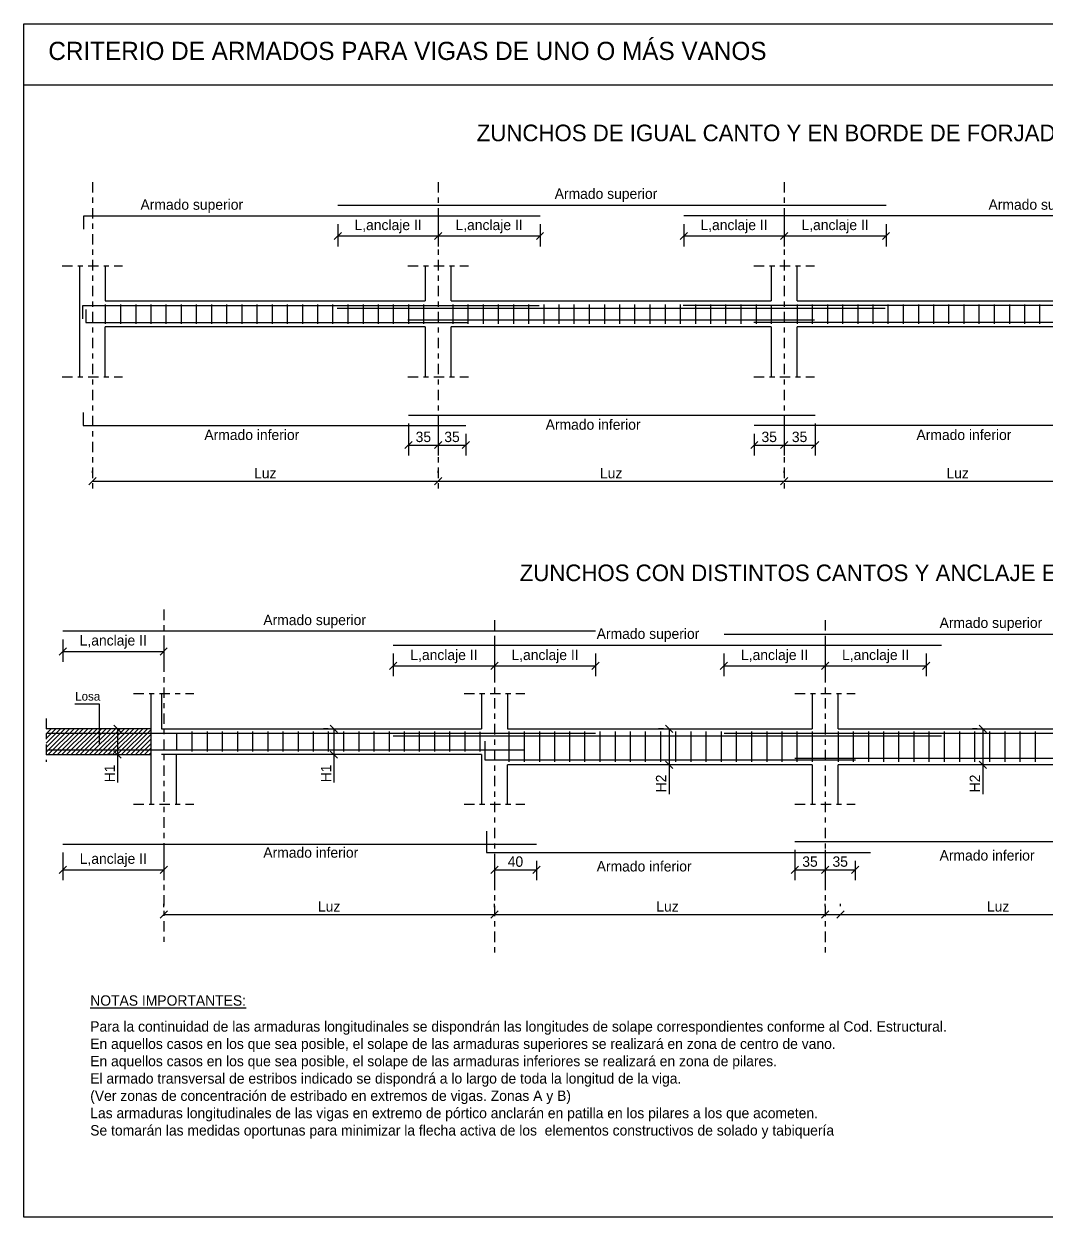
# Model space of a CAD drawing. Header units: millimetres. Extents: x 1 to 31.9, y 1 to 24.
# Drawn here: x 0.99 to 20.68, y 0.99 to 23.97 of the extents above; entities that cross this region are included whole.
import ezdxf

# ---------------------------------------------------------------- set-up
doc = ezdxf.new("R2010")
doc.units = ezdxf.units.MM
doc.linetypes.add('DASHDOT', pattern=[0.4, 0.2, -0.1, 0, -0.1])
doc.layers.get('Defpoints').update_dxf_attribs({"lineweight": 0})
for name, color, linetype in [('DET-ARMADURAS', 6, 'Continuous'), ('DET-BORDE ESTRUCTURA', 2, 'Continuous'), ('DET-COTAS', 8, 'Continuous'), ('DET-TEXTO', 2, 'Continuous'), ('DET-TEXTO LÍNEA', 8, 'Continuous'), ('DET-TEXTO TÍTULO', 1, 'Continuous'), ('DET-TRAMAS', 8, 'Continuous')]:
    doc.layers.add(name, color=color, linetype=linetype)
doc.styles.add('CENTURY', font='GOTHIC.TTF')
doc.styles.add('Formato', font='GOTHIC.TTF')
doc.dimstyles.new('cotas formato 1.100', dxfattribs={"dimtxt": 0.2, "dimasz": 0.14, "dimexe": 0.2, "dimexo": 0.16, "dimgap": 0.05, "dimtad": 1, "dimdec": 0, "dimlfac": 100, "dimrnd": 5, "dimzin": 1, "dimtxsty": 'Formato', "dimblk": 'OBLIQUE', "dimcen": -0.05, "dimclrd": 4, "dimclre": 8, "dimclrt": 2, "dimadec": 0, "dimazin": 0, "dimtfac": 1, "dimtdec": 0, "dimtix": 1, "dimtmove": 0, "dimatfit": 2, "dimldrblk": 'OBLIQUE', "dimfxl": 1.5, "dimarcsym": 0})

# ---------------------------------------------------------------- blocks, each defined once
blk = doc.blocks.new('_Oblique')
at = {"color": 0, "linetype": 'ByBlock', "lineweight": -2}
blk.add_line((-0.5, -0.5), (0.5, 0.5), dxfattribs=at)
blk = doc.blocks.new('*D280')
at = {"layer": 'Defpoints', "color": 0}
for p in [(1.738, 12.275), (3.683, 12.275), (3.683, 11.888)]:
    blk.add_point(p, dxfattribs=at)
at = {"layer": 'DET-COTAS', "color": 8, "lineweight": -2}
for p, q in [((1.738, 12.115), (1.738, 11.688)), ((3.683, 12.115), (3.683, 11.688))]:
    blk.add_line(p, q, dxfattribs=at)
at = {"layer": 'DET-COTAS', "color": 4, "lineweight": -2}
blk.add_line((1.738, 11.888), (3.683, 11.888), dxfattribs=at)
at = {"layer": 'DET-COTAS', "color": 4, "lineweight": -2, "xscale": 0.14, "yscale": 0.14, "zscale": 0.14, "rotation": 180}
blk.add_blockref('_Oblique', (1.738, 11.888), dxfattribs=at)
at = {"layer": 'DET-COTAS', "color": 4, "lineweight": -2, "xscale": 0.14, "yscale": 0.14, "zscale": 0.14}
blk.add_blockref('_Oblique', (3.683, 11.888), dxfattribs=at)
at = {"layer": 'DET-COTAS', "color": 2, "insert": (2.711, 12.071), "char_height": 0.2, "attachment_point": 5, "style": 'Formato'}
blk.add_mtext('L,anclaje II', dxfattribs=at)
blk = doc.blocks.new('*D281')
at = {"layer": 'Defpoints', "color": 0}
for p in [(8.106, 12.01), (10.057, 12.01), (10.057, 11.608)]:
    blk.add_point(p, dxfattribs=at)
at = {"layer": 'DET-COTAS', "color": 8, "lineweight": -2}
for p, q in [((8.106, 11.85), (8.106, 11.408)), ((10.057, 11.85), (10.057, 11.408))]:
    blk.add_line(p, q, dxfattribs=at)
at = {"layer": 'DET-COTAS', "color": 4, "lineweight": -2}
blk.add_line((8.106, 11.608), (10.057, 11.608), dxfattribs=at)
at = {"layer": 'DET-COTAS', "color": 4, "lineweight": -2, "xscale": 0.14, "yscale": 0.14, "zscale": 0.14, "rotation": 180}
blk.add_blockref('_Oblique', (8.106, 11.608), dxfattribs=at)
at = {"layer": 'DET-COTAS', "color": 4, "lineweight": -2, "xscale": 0.14, "yscale": 0.14, "zscale": 0.14}
blk.add_blockref('_Oblique', (10.057, 11.608), dxfattribs=at)
at = {"layer": 'DET-COTAS', "color": 2, "insert": (9.082, 11.791), "char_height": 0.2, "attachment_point": 5, "style": 'Formato'}
blk.add_mtext('L,anclaje II', dxfattribs=at)
blk = doc.blocks.new('*D282')
at = {"layer": 'Defpoints', "color": 0}
for p in [(10.057, 12.275), (12.003, 12.01), (12.003, 11.608)]:
    blk.add_point(p, dxfattribs=at)
at = {"layer": 'DET-COTAS', "color": 8, "lineweight": -2}
for p, q in [((10.057, 12.115), (10.057, 11.408)), ((12.003, 11.85), (12.003, 11.408))]:
    blk.add_line(p, q, dxfattribs=at)
at = {"layer": 'DET-COTAS', "color": 4, "lineweight": -2}
blk.add_line((10.057, 11.608), (12.003, 11.608), dxfattribs=at)
at = {"layer": 'DET-COTAS', "color": 4, "lineweight": -2, "xscale": 0.14, "yscale": 0.14, "zscale": 0.14, "rotation": 180}
blk.add_blockref('_Oblique', (10.057, 11.608), dxfattribs=at)
at = {"layer": 'DET-COTAS', "color": 4, "lineweight": -2, "xscale": 0.14, "yscale": 0.14, "zscale": 0.14}
blk.add_blockref('_Oblique', (12.003, 11.608), dxfattribs=at)
at = {"layer": 'DET-COTAS', "color": 2, "insert": (11.03, 11.791), "char_height": 0.2, "attachment_point": 5, "style": 'Formato'}
blk.add_mtext('L,anclaje II', dxfattribs=at)
blk = doc.blocks.new('*D283')
at = {"layer": 'Defpoints', "color": 0}
for p in [(14.476, 12.01), (16.427, 12.01), (16.427, 11.608)]:
    blk.add_point(p, dxfattribs=at)
at = {"layer": 'DET-COTAS', "color": 8, "lineweight": -2}
for p, q in [((14.476, 11.85), (14.476, 11.408)), ((16.427, 11.85), (16.427, 11.408))]:
    blk.add_line(p, q, dxfattribs=at)
at = {"layer": 'DET-COTAS', "color": 4, "lineweight": -2}
blk.add_line((14.476, 11.608), (16.427, 11.608), dxfattribs=at)
at = {"layer": 'DET-COTAS', "color": 4, "lineweight": -2, "xscale": 0.14, "yscale": 0.14, "zscale": 0.14, "rotation": 180}
blk.add_blockref('_Oblique', (14.476, 11.608), dxfattribs=at)
at = {"layer": 'DET-COTAS', "color": 4, "lineweight": -2, "xscale": 0.14, "yscale": 0.14, "zscale": 0.14}
blk.add_blockref('_Oblique', (16.427, 11.608), dxfattribs=at)
at = {"layer": 'DET-COTAS', "color": 2, "insert": (15.452, 11.791), "char_height": 0.2, "attachment_point": 5, "style": 'Formato'}
blk.add_mtext('L,anclaje II', dxfattribs=at)
blk = doc.blocks.new('*D284')
at = {"layer": 'Defpoints', "color": 0}
for p in [(16.427, 12.275), (18.371, 12.01), (18.371, 11.608)]:
    blk.add_point(p, dxfattribs=at)
at = {"layer": 'DET-COTAS', "color": 8, "lineweight": -2}
for p, q in [((16.427, 12.115), (16.427, 11.408)), ((18.371, 11.85), (18.371, 11.408))]:
    blk.add_line(p, q, dxfattribs=at)
at = {"layer": 'DET-COTAS', "color": 4, "lineweight": -2}
blk.add_line((16.427, 11.608), (18.371, 11.608), dxfattribs=at)
at = {"layer": 'DET-COTAS', "color": 4, "lineweight": -2, "xscale": 0.14, "yscale": 0.14, "zscale": 0.14, "rotation": 180}
blk.add_blockref('_Oblique', (16.427, 11.608), dxfattribs=at)
at = {"layer": 'DET-COTAS', "color": 4, "lineweight": -2, "xscale": 0.14, "yscale": 0.14, "zscale": 0.14}
blk.add_blockref('_Oblique', (18.371, 11.608), dxfattribs=at)
at = {"layer": 'DET-COTAS', "color": 2, "insert": (17.399, 11.791), "char_height": 0.2, "attachment_point": 5, "style": 'Formato'}
blk.add_mtext('L,anclaje II', dxfattribs=at)
blk = doc.blocks.new('*D287')
at = {"layer": 'Defpoints', "color": 0}
for p in [(1.738, 8.175), (3.685, 8.175), (3.685, 7.683)]:
    blk.add_point(p, dxfattribs=at)
at = {"layer": 'DET-COTAS', "color": 8, "lineweight": -2}
for p, q in [((1.738, 8.015), (1.738, 7.483)), ((3.685, 8.015), (3.685, 7.483))]:
    blk.add_line(p, q, dxfattribs=at)
at = {"layer": 'DET-COTAS', "color": 4, "lineweight": -2}
blk.add_line((1.738, 7.683), (3.685, 7.683), dxfattribs=at)
at = {"layer": 'DET-COTAS', "color": 4, "lineweight": -2, "xscale": 0.14, "yscale": 0.14, "zscale": 0.14, "rotation": 180}
blk.add_blockref('_Oblique', (1.738, 7.683), dxfattribs=at)
at = {"layer": 'DET-COTAS', "color": 4, "lineweight": -2, "xscale": 0.14, "yscale": 0.14, "zscale": 0.14}
blk.add_blockref('_Oblique', (3.685, 7.683), dxfattribs=at)
at = {"layer": 'DET-COTAS', "color": 2, "insert": (2.712, 7.866), "char_height": 0.2, "attachment_point": 5, "style": 'Formato'}
blk.add_mtext('L,anclaje II', dxfattribs=at)
blk = doc.blocks.new('*D288')
at = {"layer": 'Defpoints', "color": 0}
for p in [(10.057, 8.015), (10.863, 8.015), (10.863, 7.683)]:
    blk.add_point(p, dxfattribs=at)
at = {"layer": 'DET-COTAS', "color": 8, "lineweight": -2}
for p, q in [((10.057, 7.855), (10.057, 7.483)), ((10.863, 7.855), (10.863, 7.483))]:
    blk.add_line(p, q, dxfattribs=at)
at = {"layer": 'DET-COTAS', "color": 4, "lineweight": -2}
blk.add_line((10.057, 7.683), (10.863, 7.683), dxfattribs=at)
at = {"layer": 'DET-COTAS', "color": 4, "lineweight": -2, "xscale": 0.14, "yscale": 0.14, "zscale": 0.14, "rotation": 180}
blk.add_blockref('_Oblique', (10.057, 7.683), dxfattribs=at)
at = {"layer": 'DET-COTAS', "color": 4, "lineweight": -2, "xscale": 0.14, "yscale": 0.14, "zscale": 0.14}
blk.add_blockref('_Oblique', (10.863, 7.683), dxfattribs=at)
at = {"layer": 'DET-COTAS', "color": 2, "insert": (10.46, 7.838), "char_height": 0.2, "attachment_point": 5, "style": 'Formato'}
blk.add_mtext('40', dxfattribs=at)
blk = doc.blocks.new('*D289')
at = {"layer": 'Defpoints', "color": 0}
for p in [(15.842, 8.225), (16.427, 8.225), (16.427, 7.683)]:
    blk.add_point(p, dxfattribs=at)
at = {"layer": 'DET-COTAS', "color": 8, "lineweight": -2}
for p, q in [((15.842, 8.065), (15.842, 7.483)), ((16.427, 8.065), (16.427, 7.483))]:
    blk.add_line(p, q, dxfattribs=at)
at = {"layer": 'DET-COTAS', "color": 4, "lineweight": -2}
blk.add_line((15.842, 7.683), (16.427, 7.683), dxfattribs=at)
at = {"layer": 'DET-COTAS', "color": 4, "lineweight": -2, "xscale": 0.14, "yscale": 0.14, "zscale": 0.14, "rotation": 180}
blk.add_blockref('_Oblique', (15.842, 7.683), dxfattribs=at)
at = {"layer": 'DET-COTAS', "color": 4, "lineweight": -2, "xscale": 0.14, "yscale": 0.14, "zscale": 0.14}
blk.add_blockref('_Oblique', (16.427, 7.683), dxfattribs=at)
at = {"layer": 'DET-COTAS', "color": 2, "insert": (16.135, 7.838), "char_height": 0.2, "attachment_point": 5, "style": 'Formato'}
blk.add_mtext('35', dxfattribs=at)
blk = doc.blocks.new('*D290')
at = {"layer": 'Defpoints', "color": 0}
for p in [(16.427, 8.014), (17.007, 8.014), (17.007, 7.683)]:
    blk.add_point(p, dxfattribs=at)
at = {"layer": 'DET-COTAS', "color": 8, "lineweight": -2}
for p, q in [((16.427, 7.854), (16.427, 7.483)), ((17.007, 7.854), (17.007, 7.483))]:
    blk.add_line(p, q, dxfattribs=at)
at = {"layer": 'DET-COTAS', "color": 4, "lineweight": -2}
blk.add_line((16.427, 7.683), (17.007, 7.683), dxfattribs=at)
at = {"layer": 'DET-COTAS', "color": 4, "lineweight": -2, "xscale": 0.14, "yscale": 0.14, "zscale": 0.14, "rotation": 180}
blk.add_blockref('_Oblique', (16.427, 7.683), dxfattribs=at)
at = {"layer": 'DET-COTAS', "color": 4, "lineweight": -2, "xscale": 0.14, "yscale": 0.14, "zscale": 0.14}
blk.add_blockref('_Oblique', (17.007, 7.683), dxfattribs=at)
at = {"layer": 'DET-COTAS', "color": 2, "insert": (16.717, 7.838), "char_height": 0.2, "attachment_point": 5, "style": 'Formato'}
blk.add_mtext('35', dxfattribs=at)
blk = doc.blocks.new('*D294')
at = {"layer": 'Defpoints', "color": 0}
for p in [(2.846, 10.399), (2.793, 9.899), (2.846, 9.899)]:
    blk.add_point(p, dxfattribs=at)
at = {"layer": 'DET-COTAS', "color": 8, "lineweight": -2}
for p, q in [((2.686, 10.399), (2.593, 10.399)), ((2.686, 9.899), (2.593, 9.899))]:
    blk.add_line(p, q, dxfattribs=at)
at = {"layer": 'DET-COTAS', "color": 4, "lineweight": -2}
for p, q in [((2.793, 10.399), (2.793, 9.899)), ((2.793, 9.899), (2.793, 9.36))]:
    blk.add_line(p, q, dxfattribs=at)
at = {"layer": 'DET-COTAS', "color": 4, "lineweight": -2, "xscale": 0.14, "yscale": 0.14, "zscale": 0.14}
for p, rotation in [((2.793, 10.399), 90), ((2.793, 9.899), 270)]:
    blk.add_blockref('_Oblique', p, dxfattribs=dict(at, rotation=rotation))
at = {"layer": 'DET-COTAS', "color": 2, "insert": (2.643, 9.538), "char_height": 0.2, "attachment_point": 5, "rotation": 90, "style": 'Formato'}
blk.add_mtext('H1', dxfattribs=at)
blk = doc.blocks.new('*D295')
at = {"layer": 'Defpoints', "color": 0}
for p in [(7.015, 10.399), (6.962, 9.899), (7.015, 9.899)]:
    blk.add_point(p, dxfattribs=at)
at = {"layer": 'DET-COTAS', "color": 8, "lineweight": -2}
for p, q in [((6.855, 10.399), (6.762, 10.399)), ((6.855, 9.899), (6.762, 9.899))]:
    blk.add_line(p, q, dxfattribs=at)
at = {"layer": 'DET-COTAS', "color": 4, "lineweight": -2}
for p, q in [((6.962, 10.399), (6.962, 9.899)), ((6.962, 9.899), (6.962, 9.36))]:
    blk.add_line(p, q, dxfattribs=at)
at = {"layer": 'DET-COTAS', "color": 4, "lineweight": -2, "xscale": 0.14, "yscale": 0.14, "zscale": 0.14}
for p, rotation in [((6.962, 10.399), 90), ((6.962, 9.899), 270)]:
    blk.add_blockref('_Oblique', p, dxfattribs=dict(at, rotation=rotation))
at = {"layer": 'DET-COTAS', "color": 2, "insert": (6.812, 9.538), "char_height": 0.2, "attachment_point": 5, "rotation": 90, "style": 'Formato'}
blk.add_mtext('H1', dxfattribs=at)
blk = doc.blocks.new('*D296')
at = {"layer": 'Defpoints', "color": 0}
for p in [(13.472, 10.399), (13.419, 9.704), (13.472, 9.704)]:
    blk.add_point(p, dxfattribs=at)
at = {"layer": 'DET-COTAS', "color": 8, "lineweight": -2}
for p, q in [((13.312, 10.399), (13.219, 10.399)), ((13.312, 9.704), (13.219, 9.704))]:
    blk.add_line(p, q, dxfattribs=at)
at = {"layer": 'DET-COTAS', "color": 4, "lineweight": -2}
for p, q in [((13.419, 10.399), (13.419, 9.704)), ((13.419, 9.704), (13.419, 9.139))]:
    blk.add_line(p, q, dxfattribs=at)
at = {"layer": 'DET-COTAS', "color": 4, "lineweight": -2, "xscale": 0.14, "yscale": 0.14, "zscale": 0.14}
for p, rotation in [((13.419, 10.399), 90), ((13.419, 9.704), 270)]:
    blk.add_blockref('_Oblique', p, dxfattribs=dict(at, rotation=rotation))
at = {"layer": 'DET-COTAS', "color": 2, "insert": (13.266, 9.344), "char_height": 0.2, "attachment_point": 5, "rotation": 90, "style": 'Formato'}
blk.add_mtext('H2', dxfattribs=at)
blk = doc.blocks.new('*D297')
at = {"layer": 'Defpoints', "color": 0}
for p in [(19.518, 10.399), (19.464, 9.704), (19.518, 9.704)]:
    blk.add_point(p, dxfattribs=at)
at = {"layer": 'DET-COTAS', "color": 8, "lineweight": -2}
for p, q in [((19.358, 10.399), (19.264, 10.399)), ((19.358, 9.704), (19.264, 9.704))]:
    blk.add_line(p, q, dxfattribs=at)
at = {"layer": 'DET-COTAS', "color": 4, "lineweight": -2}
for p, q in [((19.464, 10.399), (19.464, 9.704)), ((19.464, 9.704), (19.464, 9.139))]:
    blk.add_line(p, q, dxfattribs=at)
at = {"layer": 'DET-COTAS', "color": 4, "lineweight": -2, "xscale": 0.14, "yscale": 0.14, "zscale": 0.14}
for p, rotation in [((19.464, 10.399), 90), ((19.464, 9.704), 270)]:
    blk.add_blockref('_Oblique', p, dxfattribs=dict(at, rotation=rotation))
at = {"layer": 'DET-COTAS', "color": 2, "insert": (19.312, 9.344), "char_height": 0.2, "attachment_point": 5, "rotation": 90, "style": 'Formato'}
blk.add_mtext('H2', dxfattribs=at)
blk = doc.blocks.new('*D300')
at = {"layer": 'Defpoints', "color": 0}
for p in [(3.685, 6.799), (10.057, 6.823), (10.057, 6.799)]:
    blk.add_point(p, dxfattribs=at)
at = {"layer": 'DET-COTAS', "color": 8, "lineweight": -2}
for p, q in [((3.685, 6.959), (3.685, 7.023)), ((10.057, 6.959), (10.057, 7.023))]:
    blk.add_line(p, q, dxfattribs=at)
at = {"layer": 'DET-COTAS', "color": 4, "lineweight": -2}
blk.add_line((3.685, 6.823), (10.057, 6.823), dxfattribs=at)
at = {"layer": 'DET-COTAS', "color": 4, "lineweight": -2, "xscale": 0.14, "yscale": 0.14, "zscale": 0.14, "rotation": 180}
blk.add_blockref('_Oblique', (3.685, 6.823), dxfattribs=at)
at = {"layer": 'DET-COTAS', "color": 4, "lineweight": -2, "xscale": 0.14, "yscale": 0.14, "zscale": 0.14}
blk.add_blockref('_Oblique', (10.057, 6.823), dxfattribs=at)
at = {"layer": 'DET-COTAS', "color": 2, "insert": (6.871, 6.975), "char_height": 0.2, "attachment_point": 5, "style": 'Formato'}
blk.add_mtext('Luz', dxfattribs=at)
blk = doc.blocks.new('*D301')
at = {"layer": 'Defpoints', "color": 0}
for p in [(10.057, 6.823), (16.72, 6.823), (16.72, 6.823)]:
    blk.add_point(p, dxfattribs=at)
at = {"layer": 'DET-COTAS', "color": 8, "lineweight": -2}
for p, q in [((10.057, 6.983), (10.057, 7.023)), ((16.72, 6.983), (16.72, 7.023))]:
    blk.add_line(p, q, dxfattribs=at)
at = {"layer": 'DET-COTAS', "color": 4, "lineweight": -2}
blk.add_line((10.057, 6.823), (16.72, 6.823), dxfattribs=at)
at = {"layer": 'DET-COTAS', "color": 4, "lineweight": -2, "xscale": 0.14, "yscale": 0.14, "zscale": 0.14, "rotation": 180}
blk.add_blockref('_Oblique', (10.057, 6.823), dxfattribs=at)
at = {"layer": 'DET-COTAS', "color": 4, "lineweight": -2, "xscale": 0.14, "yscale": 0.14, "zscale": 0.14}
blk.add_blockref('_Oblique', (16.72, 6.823), dxfattribs=at)
at = {"layer": 'DET-COTAS', "color": 2, "insert": (13.389, 6.975), "char_height": 0.2, "attachment_point": 5, "style": 'Formato'}
blk.add_mtext('Luz', dxfattribs=at)
blk = doc.blocks.new('*D302')
at = {"layer": 'Defpoints', "color": 0}
for p in [(16.427, 6.823), (23.09, 6.823), (23.09, 6.823)]:
    blk.add_point(p, dxfattribs=at)
at = {"layer": 'DET-COTAS', "color": 8, "lineweight": -2}
for p, q in [((16.427, 6.983), (16.427, 7.023)), ((23.09, 6.983), (23.09, 7.023))]:
    blk.add_line(p, q, dxfattribs=at)
at = {"layer": 'DET-COTAS', "color": 4, "lineweight": -2}
blk.add_line((16.427, 6.823), (23.09, 6.823), dxfattribs=at)
at = {"layer": 'DET-COTAS', "color": 4, "lineweight": -2, "xscale": 0.14, "yscale": 0.14, "zscale": 0.14, "rotation": 180}
blk.add_blockref('_Oblique', (16.427, 6.823), dxfattribs=at)
at = {"layer": 'DET-COTAS', "color": 4, "lineweight": -2, "xscale": 0.14, "yscale": 0.14, "zscale": 0.14}
blk.add_blockref('_Oblique', (23.09, 6.823), dxfattribs=at)
at = {"layer": 'DET-COTAS', "color": 2, "insert": (19.759, 6.975), "char_height": 0.2, "attachment_point": 5, "style": 'Formato'}
blk.add_mtext('Luz', dxfattribs=at)
blk = doc.blocks.new('*D305')
at = {"layer": 'Defpoints', "color": 0}
for p in [(8.971, 20.485), (7.04, 20.275), (8.971, 19.889)]:
    blk.add_point(p, dxfattribs=at)
at = {"layer": 'DET-COTAS', "color": 8, "lineweight": -2}
for p, q in [((8.971, 20.325), (8.971, 19.689)), ((7.04, 20.115), (7.04, 19.689))]:
    blk.add_line(p, q, dxfattribs=at)
at = {"layer": 'DET-COTAS', "color": 4, "lineweight": -2}
blk.add_line((7.04, 19.889), (8.971, 19.889), dxfattribs=at)
at = {"layer": 'DET-COTAS', "color": 4, "lineweight": -2, "xscale": 0.14, "yscale": 0.14, "zscale": 0.14, "rotation": 180}
blk.add_blockref('_Oblique', (7.04, 19.889), dxfattribs=at)
at = {"layer": 'DET-COTAS', "color": 4, "lineweight": -2, "xscale": 0.14, "yscale": 0.14, "zscale": 0.14}
blk.add_blockref('_Oblique', (8.971, 19.889), dxfattribs=at)
at = {"layer": 'DET-COTAS', "color": 2, "insert": (8.006, 20.072), "char_height": 0.2, "attachment_point": 5, "style": 'Formato'}
blk.add_mtext('L,anclaje II', dxfattribs=at)
blk = doc.blocks.new('*D306')
at = {"layer": 'Defpoints', "color": 0}
for p in [(8.971, 20.275), (10.933, 20.275), (10.933, 19.889)]:
    blk.add_point(p, dxfattribs=at)
at = {"layer": 'DET-COTAS', "color": 8, "lineweight": -2}
for p, q in [((8.971, 20.115), (8.971, 19.689)), ((10.933, 20.115), (10.933, 19.689))]:
    blk.add_line(p, q, dxfattribs=at)
at = {"layer": 'DET-COTAS', "color": 4, "lineweight": -2}
blk.add_line((8.971, 19.889), (10.933, 19.889), dxfattribs=at)
at = {"layer": 'DET-COTAS', "color": 4, "lineweight": -2, "xscale": 0.14, "yscale": 0.14, "zscale": 0.14, "rotation": 180}
blk.add_blockref('_Oblique', (8.971, 19.889), dxfattribs=at)
at = {"layer": 'DET-COTAS', "color": 4, "lineweight": -2, "xscale": 0.14, "yscale": 0.14, "zscale": 0.14}
blk.add_blockref('_Oblique', (10.933, 19.889), dxfattribs=at)
at = {"layer": 'DET-COTAS', "color": 2, "insert": (9.952, 20.072), "char_height": 0.2, "attachment_point": 5, "style": 'Formato'}
blk.add_mtext('L,anclaje II', dxfattribs=at)
blk = doc.blocks.new('*D307')
at = {"layer": 'Defpoints', "color": 0}
for p in [(13.706, 20.275), (15.637, 20.275), (15.637, 19.889)]:
    blk.add_point(p, dxfattribs=at)
at = {"layer": 'DET-COTAS', "color": 8, "lineweight": -2}
for p, q in [((13.706, 20.115), (13.706, 19.689)), ((15.637, 20.115), (15.637, 19.689))]:
    blk.add_line(p, q, dxfattribs=at)
at = {"layer": 'DET-COTAS', "color": 4, "lineweight": -2}
blk.add_line((13.706, 19.889), (15.637, 19.889), dxfattribs=at)
at = {"layer": 'DET-COTAS', "color": 4, "lineweight": -2, "xscale": 0.14, "yscale": 0.14, "zscale": 0.14, "rotation": 180}
blk.add_blockref('_Oblique', (13.706, 19.889), dxfattribs=at)
at = {"layer": 'DET-COTAS', "color": 4, "lineweight": -2, "xscale": 0.14, "yscale": 0.14, "zscale": 0.14}
blk.add_blockref('_Oblique', (15.637, 19.889), dxfattribs=at)
at = {"layer": 'DET-COTAS', "color": 2, "insert": (14.671, 20.072), "char_height": 0.2, "attachment_point": 5, "style": 'Formato'}
blk.add_mtext('L,anclaje II', dxfattribs=at)
blk = doc.blocks.new('*D308')
at = {"layer": 'Defpoints', "color": 0}
for p in [(15.637, 20.485), (17.599, 20.275), (17.599, 19.889)]:
    blk.add_point(p, dxfattribs=at)
at = {"layer": 'DET-COTAS', "color": 8, "lineweight": -2}
for p, q in [((15.637, 20.325), (15.637, 19.689)), ((17.599, 20.115), (17.599, 19.689))]:
    blk.add_line(p, q, dxfattribs=at)
at = {"layer": 'DET-COTAS', "color": 4, "lineweight": -2}
blk.add_line((15.637, 19.889), (17.599, 19.889), dxfattribs=at)
at = {"layer": 'DET-COTAS', "color": 4, "lineweight": -2, "xscale": 0.14, "yscale": 0.14, "zscale": 0.14, "rotation": 180}
blk.add_blockref('_Oblique', (15.637, 19.889), dxfattribs=at)
at = {"layer": 'DET-COTAS', "color": 4, "lineweight": -2, "xscale": 0.14, "yscale": 0.14, "zscale": 0.14}
blk.add_blockref('_Oblique', (17.599, 19.889), dxfattribs=at)
at = {"layer": 'DET-COTAS', "color": 2, "insert": (16.618, 20.072), "char_height": 0.2, "attachment_point": 5, "style": 'Formato'}
blk.add_mtext('L,anclaje II', dxfattribs=at)
blk = doc.blocks.new('*D309')
at = {"layer": 'Defpoints', "color": 0}
for p in [(8.401, 16.435), (8.971, 16.435), (8.971, 15.863)]:
    blk.add_point(p, dxfattribs=at)
at = {"layer": 'DET-COTAS', "color": 8, "lineweight": -2}
for p, q in [((8.401, 16.275), (8.401, 15.663)), ((8.971, 16.275), (8.971, 15.663))]:
    blk.add_line(p, q, dxfattribs=at)
at = {"layer": 'DET-COTAS', "color": 4, "lineweight": -2}
blk.add_line((8.401, 15.863), (8.971, 15.863), dxfattribs=at)
at = {"layer": 'DET-COTAS', "color": 4, "lineweight": -2, "xscale": 0.14, "yscale": 0.14, "zscale": 0.14, "rotation": 180}
blk.add_blockref('_Oblique', (8.401, 15.863), dxfattribs=at)
at = {"layer": 'DET-COTAS', "color": 4, "lineweight": -2, "xscale": 0.14, "yscale": 0.14, "zscale": 0.14}
blk.add_blockref('_Oblique', (8.971, 15.863), dxfattribs=at)
at = {"layer": 'DET-COTAS', "color": 2, "insert": (8.686, 16.018), "char_height": 0.2, "attachment_point": 5, "style": 'Formato'}
blk.add_mtext('35', dxfattribs=at)
blk = doc.blocks.new('*D310')
at = {"layer": 'Defpoints', "color": 0}
for p in [(8.971, 16.237), (9.505, 16.237), (9.505, 15.863)]:
    blk.add_point(p, dxfattribs=at)
at = {"layer": 'DET-COTAS', "color": 8, "lineweight": -2}
for p, q in [((8.971, 16.077), (8.971, 15.663)), ((9.505, 16.077), (9.505, 15.663))]:
    blk.add_line(p, q, dxfattribs=at)
at = {"layer": 'DET-COTAS', "color": 4, "lineweight": -2}
blk.add_line((8.971, 15.863), (9.505, 15.863), dxfattribs=at)
at = {"layer": 'DET-COTAS', "color": 4, "lineweight": -2, "xscale": 0.14, "yscale": 0.14, "zscale": 0.14, "rotation": 180}
blk.add_blockref('_Oblique', (8.971, 15.863), dxfattribs=at)
at = {"layer": 'DET-COTAS', "color": 4, "lineweight": -2, "xscale": 0.14, "yscale": 0.14, "zscale": 0.14}
blk.add_blockref('_Oblique', (9.505, 15.863), dxfattribs=at)
at = {"layer": 'DET-COTAS', "color": 2, "insert": (9.238, 16.018), "char_height": 0.2, "attachment_point": 5, "style": 'Formato'}
blk.add_mtext('35', dxfattribs=at)
blk = doc.blocks.new('*D311')
at = {"layer": 'Defpoints', "color": 0}
for p in [(15.062, 16.237), (15.637, 16.237), (15.637, 15.863)]:
    blk.add_point(p, dxfattribs=at)
at = {"layer": 'DET-COTAS', "color": 8, "lineweight": -2}
for p, q in [((15.062, 16.077), (15.062, 15.663)), ((15.637, 16.077), (15.637, 15.663))]:
    blk.add_line(p, q, dxfattribs=at)
at = {"layer": 'DET-COTAS', "color": 4, "lineweight": -2}
blk.add_line((15.062, 15.863), (15.637, 15.863), dxfattribs=at)
at = {"layer": 'DET-COTAS', "color": 4, "lineweight": -2, "xscale": 0.14, "yscale": 0.14, "zscale": 0.14, "rotation": 180}
blk.add_blockref('_Oblique', (15.062, 15.863), dxfattribs=at)
at = {"layer": 'DET-COTAS', "color": 4, "lineweight": -2, "xscale": 0.14, "yscale": 0.14, "zscale": 0.14}
blk.add_blockref('_Oblique', (15.637, 15.863), dxfattribs=at)
at = {"layer": 'DET-COTAS', "color": 2, "insert": (15.349, 16.018), "char_height": 0.2, "attachment_point": 5, "style": 'Formato'}
blk.add_mtext('35', dxfattribs=at)
blk = doc.blocks.new('*D312')
at = {"layer": 'Defpoints', "color": 0}
for p in [(15.637, 16.435), (16.232, 16.435), (16.232, 15.863)]:
    blk.add_point(p, dxfattribs=at)
at = {"layer": 'DET-COTAS', "color": 8, "lineweight": -2}
for p, q in [((15.637, 16.275), (15.637, 15.663)), ((16.232, 16.275), (16.232, 15.663))]:
    blk.add_line(p, q, dxfattribs=at)
at = {"layer": 'DET-COTAS', "color": 4, "lineweight": -2}
blk.add_line((15.637, 15.863), (16.232, 15.863), dxfattribs=at)
at = {"layer": 'DET-COTAS', "color": 4, "lineweight": -2, "xscale": 0.14, "yscale": 0.14, "zscale": 0.14, "rotation": 180}
blk.add_blockref('_Oblique', (15.637, 15.863), dxfattribs=at)
at = {"layer": 'DET-COTAS', "color": 4, "lineweight": -2, "xscale": 0.14, "yscale": 0.14, "zscale": 0.14}
blk.add_blockref('_Oblique', (16.232, 15.863), dxfattribs=at)
at = {"layer": 'DET-COTAS', "color": 2, "insert": (15.934, 16.018), "char_height": 0.2, "attachment_point": 5, "style": 'Formato'}
blk.add_mtext('35', dxfattribs=at)
blk = doc.blocks.new('*D315')
at = {"layer": 'Defpoints', "color": 0}
for p in [(2.31, 15.168), (8.971, 15.168), (8.971, 15.168)]:
    blk.add_point(p, dxfattribs=at)
at = {"layer": 'DET-COTAS', "color": 8, "lineweight": -2}
for p, q in [((2.31, 15.328), (2.31, 15.368)), ((8.971, 15.328), (8.971, 15.368))]:
    blk.add_line(p, q, dxfattribs=at)
at = {"layer": 'DET-COTAS', "color": 4, "lineweight": -2}
blk.add_line((2.31, 15.168), (8.971, 15.168), dxfattribs=at)
at = {"layer": 'DET-COTAS', "color": 4, "lineweight": -2, "xscale": 0.14, "yscale": 0.14, "zscale": 0.14, "rotation": 180}
blk.add_blockref('_Oblique', (2.31, 15.168), dxfattribs=at)
at = {"layer": 'DET-COTAS', "color": 4, "lineweight": -2, "xscale": 0.14, "yscale": 0.14, "zscale": 0.14}
blk.add_blockref('_Oblique', (8.971, 15.168), dxfattribs=at)
at = {"layer": 'DET-COTAS', "color": 2, "insert": (5.64, 15.32), "char_height": 0.2, "attachment_point": 5, "style": 'Formato'}
blk.add_mtext('Luz', dxfattribs=at)
blk = doc.blocks.new('*D316')
at = {"layer": 'Defpoints', "color": 0}
for p in [(8.971, 15.168), (15.637, 15.168), (15.637, 15.168)]:
    blk.add_point(p, dxfattribs=at)
at = {"layer": 'DET-COTAS', "color": 8, "lineweight": -2}
for p, q in [((8.971, 15.328), (8.971, 15.368)), ((15.637, 15.328), (15.637, 15.368))]:
    blk.add_line(p, q, dxfattribs=at)
at = {"layer": 'DET-COTAS', "color": 4, "lineweight": -2}
blk.add_line((8.971, 15.168), (15.637, 15.168), dxfattribs=at)
at = {"layer": 'DET-COTAS', "color": 4, "lineweight": -2, "xscale": 0.14, "yscale": 0.14, "zscale": 0.14, "rotation": 180}
blk.add_blockref('_Oblique', (8.971, 15.168), dxfattribs=at)
at = {"layer": 'DET-COTAS', "color": 4, "lineweight": -2, "xscale": 0.14, "yscale": 0.14, "zscale": 0.14}
blk.add_blockref('_Oblique', (15.637, 15.168), dxfattribs=at)
at = {"layer": 'DET-COTAS', "color": 2, "insert": (12.304, 15.32), "char_height": 0.2, "attachment_point": 5, "style": 'Formato'}
blk.add_mtext('Luz', dxfattribs=at)
blk = doc.blocks.new('*D317')
at = {"layer": 'Defpoints', "color": 0}
for p in [(15.637, 15.168), (22.321, 15.168), (22.321, 15.168)]:
    blk.add_point(p, dxfattribs=at)
at = {"layer": 'DET-COTAS', "color": 8, "lineweight": -2}
for p, q in [((15.637, 15.328), (15.637, 15.368)), ((22.321, 15.328), (22.321, 15.368))]:
    blk.add_line(p, q, dxfattribs=at)
at = {"layer": 'DET-COTAS', "color": 4, "lineweight": -2}
blk.add_line((15.637, 15.168), (22.321, 15.168), dxfattribs=at)
at = {"layer": 'DET-COTAS', "color": 4, "lineweight": -2, "xscale": 0.14, "yscale": 0.14, "zscale": 0.14, "rotation": 180}
blk.add_blockref('_Oblique', (15.637, 15.168), dxfattribs=at)
at = {"layer": 'DET-COTAS', "color": 4, "lineweight": -2, "xscale": 0.14, "yscale": 0.14, "zscale": 0.14}
blk.add_blockref('_Oblique', (22.321, 15.168), dxfattribs=at)
at = {"layer": 'DET-COTAS', "color": 2, "insert": (18.979, 15.32), "char_height": 0.2, "attachment_point": 5, "style": 'Formato'}
blk.add_mtext('Luz', dxfattribs=at)

msp = doc.modelspace()

# ---------------------------------------------------------------- hatches: boundary and pattern name
at = {"layer": 'DET-TRAMAS'}
h = msp.add_hatch(dxfattribs=at)
h.set_pattern_fill('ANSI31', color=256, scale=0.5)
h.set_pattern_definition([(45, (-2021.02153, 1114.77612), (-0.0441941738, 0.0441941738), [])])
h.paths.add_polyline_path([(1.416, 9.899), (3.437, 9.899), (3.437, 10.399), (1.416, 10.399)])

# ---------------------------------------------------------------- linework, layer by layer
at = {"layer": 'DET-ARMADURAS'}
for points in [[(7.04, 20.485), (17.599, 20.485)], [(2.144, 20.019), (2.144, 20.275), (10.933, 20.275)], [(23.921, 20.019), (23.921, 20.275), (13.706, 20.275)], [(2.128, 18.294), (2.128, 18.551), (10.917, 18.551)], [(2.186, 18.476), (2.186, 18.224), (9.558, 18.224)], [(2.558, 18.57), (2.558, 18.196)], [(2.851, 18.57), (2.851, 18.196)], [(3.144, 18.57), (3.144, 18.196)], [(3.434, 18.57), (3.434, 18.196)], [(3.727, 18.57), (3.727, 18.196)], [(4.02, 18.57), (4.02, 18.196)], [(4.31, 18.57), (4.31, 18.196)], [(4.603, 18.57), (4.603, 18.196)], [(4.896, 18.57), (4.896, 18.196)], [(5.186, 18.57), (5.186, 18.196)], [(5.479, 18.57), (5.479, 18.196)], [(5.773, 18.57), (5.773, 18.196)], [(6.062, 18.57), (6.062, 18.196)], [(6.355, 18.57), (6.355, 18.196)], [(6.649, 18.57), (6.649, 18.196)], [(6.938, 18.57), (6.938, 18.196)], [(7.025, 18.501), (17.583, 18.501)], [(7.231, 18.57), (7.231, 18.196)], [(7.525, 18.57), (7.525, 18.196)], [(7.814, 18.57), (7.814, 18.196)], [(8.107, 18.57), (8.107, 18.196)], [(8.401, 18.57), (8.401, 18.196)], [(8.69, 18.57), (8.69, 18.196)], [(9.252, 18.57), (9.252, 18.196)], [(9.545, 18.57), (9.545, 18.196)], [(9.835, 18.57), (9.835, 18.196)], [(10.128, 18.57), (10.128, 18.196)], [(10.422, 18.57), (10.422, 18.196)], [(10.711, 18.57), (10.711, 18.196)], [(11.004, 18.57), (11.004, 18.196)], [(11.298, 18.57), (11.298, 18.196)], [(11.587, 18.57), (11.587, 18.196)], [(11.88, 18.57), (11.88, 18.196)], [(12.174, 18.57), (12.174, 18.196)], [(12.467, 18.57), (12.467, 18.196)], [(12.756, 18.57), (12.756, 18.196)], [(13.05, 18.57), (13.05, 18.196)], [(13.343, 18.57), (13.343, 18.196)], [(13.632, 18.57), (13.632, 18.196)], [(23.905, 18.233), (23.905, 18.551), (13.69, 18.551)], [(13.926, 18.57), (13.926, 18.196)], [(14.219, 18.57), (14.219, 18.196)], [(14.508, 18.57), (14.508, 18.196)], [(14.802, 18.57), (14.802, 18.196)], [(15.095, 18.57), (15.095, 18.196)], [(15.384, 18.551), (15.384, 18.196)], [(15.885, 18.567), (15.885, 18.196)], [(16.178, 18.57), (16.178, 18.196)], [(16.471, 18.57), (16.471, 18.196)], [(16.761, 18.57), (16.761, 18.196)], [(17.054, 18.57), (17.054, 18.196)], [(17.347, 18.57), (17.347, 18.196)], [(17.637, 18.57), (17.637, 18.196)], [(17.93, 18.57), (17.93, 18.196)], [(18.223, 18.57), (18.223, 18.196)], [(18.513, 18.57), (18.513, 18.196)], [(18.806, 18.57), (18.806, 18.196)], [(19.099, 18.57), (19.099, 18.196)], [(19.389, 18.57), (19.389, 18.196)], [(19.682, 18.57), (19.682, 18.196)], [(19.976, 18.57), (19.976, 18.196)], [(20.265, 18.57), (20.265, 18.196)], [(20.558, 18.57), (20.558, 18.196)], [(8.388, 18.274), (16.219, 18.274)], [(22.885, 18.224), (15.05, 18.224)], [(2.133, 16.489), (2.133, 16.237), (9.505, 16.237)], [(8.401, 16.435), (16.232, 16.435)], [(22.897, 16.237), (15.062, 16.237)], [(12.003, 12.275), (12.003, 12.275), (1.738, 12.275)], [(14.479, 12.221), (25.037, 12.221)], [(8.106, 12.01), (18.665, 12.01)], [(1.445, 10.312), (12.003, 10.312)], [(3.933, 10.312), (3.933, 9.99)], [(4.226, 10.342), (4.226, 9.96)], [(4.52, 10.342), (4.52, 9.96)], [(4.809, 10.342), (4.809, 9.96)], [(5.102, 10.342), (5.102, 9.96)], [(5.396, 10.342), (5.396, 9.96)], [(5.689, 10.342), (5.689, 9.96)], [(5.978, 10.342), (5.978, 9.96)], [(6.272, 10.342), (6.272, 9.96)], [(6.565, 10.342), (6.565, 9.96)], [(6.854, 10.342), (6.854, 9.96)], [(7.148, 10.342), (7.148, 9.96)], [(7.441, 10.342), (7.441, 9.96)], [(7.73, 10.342), (7.73, 9.96)], [(8.024, 10.342), (8.024, 9.96)], [(8.106, 10.262), (18.665, 10.262)], [(8.313, 10.342), (8.313, 9.96)], [(8.606, 10.342), (8.606, 9.96)], [(8.9, 10.342), (8.9, 9.96)], [(9.189, 10.342), (9.189, 9.96)], [(9.483, 10.342), (9.483, 9.96)], [(9.776, 10.34), (9.776, 9.96)], [(17.011, 9.791), (9.875, 9.791), (9.875, 10.159)], [(10.334, 10.342), (10.334, 9.761)], [(10.627, 10.342), (10.627, 9.761)], [(10.921, 10.342), (10.921, 9.761)], [(11.21, 10.342), (11.21, 9.761)], [(11.503, 10.342), (11.503, 9.761)], [(11.792, 10.342), (11.792, 9.761)], [(12.086, 10.342), (12.086, 9.761)], [(12.379, 10.342), (12.379, 9.761)], [(12.669, 10.342), (12.669, 9.761)], [(12.962, 10.342), (12.962, 9.761)], [(13.255, 10.342), (13.255, 9.761)], [(13.545, 10.342), (13.545, 9.761)], [(13.838, 10.342), (13.838, 9.761)], [(14.131, 10.342), (14.131, 9.761)], [(14.425, 10.342), (14.425, 9.761)], [(14.479, 10.312), (25.037, 10.312)], [(14.714, 10.342), (14.714, 9.761)], [(15.007, 10.342), (15.007, 9.761)], [(15.301, 10.342), (15.301, 9.761)], [(15.59, 10.342), (15.59, 9.761)], [(15.842, 9.832), (22.972, 9.832), (22.972, 10.196)], [(15.884, 10.342), (15.884, 9.761)], [(16.177, 10.342), (16.177, 9.761)], [(16.677, 10.342), (16.677, 9.761)], [(16.966, 10.342), (16.966, 9.761)], [(17.26, 10.342), (17.26, 9.761)], [(17.553, 10.342), (17.553, 9.761)], [(17.842, 10.342), (17.842, 9.761)], [(18.136, 10.342), (18.136, 9.761)], [(18.425, 10.342), (18.425, 9.761)], [(18.718, 10.342), (18.718, 9.761)], [(19.012, 10.342), (19.012, 9.761)], [(19.301, 10.342), (19.301, 9.761)], [(19.594, 10.342), (19.594, 9.761)], [(19.888, 10.342), (19.888, 9.761)], [(20.177, 10.342), (20.177, 9.761)], [(20.47, 10.342), (20.47, 9.761)], [(1.445, 9.99), (10.64, 9.99)], [(15.842, 8.225), (23.243, 8.225), (23.243, 8.642)], [(9.9, 8.428), (9.9, 8.014), (17.301, 8.014)], [(1.738, 8.175), (10.863, 8.175)]]:
    msp.add_lwpolyline(points, dxfattribs=at)
at = {"layer": 'DET-BORDE ESTRUCTURA'}
for points in [[(2.058, 19.315), (2.058, 18.637), (2.058, 17.179)], [(2.558, 19.315), (2.558, 18.637), (8.723, 18.637)], [(8.723, 19.315), (8.723, 18.637)], [(9.223, 18.637), (9.223, 19.315)], [(15.384, 19.315), (15.384, 18.637)], [(15.885, 18.637), (15.885, 19.315)], [(9.223, 18.637), (15.384, 18.637)], [(15.885, 18.637), (18.967, 18.637)], [(15.885, 18.637), (22.05, 18.637)], [(8.723, 18.137), (2.558, 18.137)], [(2.558, 17.179), (2.558, 18.137)], [(8.723, 18.137), (8.723, 17.179)], [(9.223, 17.179), (9.223, 18.137)], [(15.384, 18.137), (9.223, 18.137)], [(15.384, 18.137), (15.384, 17.179)], [(22.05, 18.137), (15.885, 18.137)], [(15.885, 17.179), (15.885, 18.137)], [(3.437, 11.076), (3.437, 10.399)], [(3.639, 11.076), (3.639, 10.399), (9.805, 10.399)], [(9.805, 11.076), (9.805, 10.399)], [(10.305, 11.076), (10.305, 10.399), (16.177, 10.399)], [(16.177, 11.076), (16.177, 10.399)], [(16.677, 10.399), (16.677, 11.076)], [(3.437, 10.399), (1.416, 10.399)], [(3.437, 10.399), (3.437, 9.899)], [(16.677, 10.399), (22.545, 10.399)], [(1.416, 9.899), (3.437, 9.899)], [(3.437, 9.899), (3.437, 8.944)], [(9.805, 9.899), (3.639, 9.899)], [(3.933, 8.944), (3.933, 9.899)], [(9.805, 9.899), (9.805, 8.944)], [(16.177, 9.704), (10.305, 9.704)], [(10.305, 8.944), (10.305, 9.704)], [(16.177, 9.704), (16.177, 8.944)], [(22.545, 9.704), (16.677, 9.704)], [(16.677, 8.944), (16.677, 9.704)]]:
    msp.add_lwpolyline(points, dxfattribs=at)
at = {"layer": 'DET-COTAS'}
msp.add_lwpolyline([(1.97, 10.878), (2.437, 10.878), (2.437, 10.109)], dxfattribs=at)
at = {"layer": 'DET-TEXTO LÍNEA', "linetype": 'DASHDOT'}
for points in [[(2.31, 20.927), (2.31, 14.968)], [(8.971, 20.927), (8.971, 14.968)], [(15.637, 20.927), (15.637, 14.968)], [(1.727, 19.315), (2.892, 19.315)], [(8.388, 19.315), (9.554, 19.315)], [(15.054, 19.315), (16.219, 19.315)], [(1.727, 17.179), (2.892, 17.179)], [(8.388, 17.179), (9.554, 17.179)], [(15.054, 17.179), (16.219, 17.179)], [(3.685, 12.692), (3.685, 6.25)], [(10.057, 12.49), (10.057, 6.048)], [(16.427, 12.49), (16.427, 6.048)], [(3.102, 11.076), (4.267, 11.076)], [(9.47, 11.076), (10.64, 11.076)], [(15.842, 11.076), (17.007, 11.076)], [(1.416, 10.597), (1.416, 9.761)], [(3.102, 8.944), (4.267, 8.944)], [(9.47, 8.944), (10.64, 8.944)], [(15.842, 8.944), (17.007, 8.944)]]:
    msp.add_lwpolyline(points, dxfattribs=at)
at = {"layer": 'DET-TEXTO TÍTULO', "color": 1}
for points in [[(0.989, 23.974), (31.86, 23.974), (31.86, 0.992), (0.989, 0.992), (0.989, 23.974)], [(0.989, 22.803), (31.86, 22.803)]]:
    msp.add_lwpolyline(points, dxfattribs=at)

# ---------------------------------------------------------------- texts
at = {"layer": 'DET-TEXTO', "attachment_point": 1, "style": 'CENTURY'}
for s, heights, insert, char_height in [('Armado superior', [-0.263], (11.216, 20.804), 0.2), ('Armado superior', [-0.263], (3.236, 20.594), 0.2), ('Armado superior', [-0.263], (19.574, 20.594), 0.2), ('Armado inferior', [-0.213], (11.042, 16.357), 0.2), ('Armado inferior', [-0.213], (4.467, 16.159), 0.2), ('Armado inferior', [-0.213], (18.186, 16.159), 0.2), ('Armado superior', [-0.263], (5.603, 12.594), 0.2), ('Armado superior', [-0.263], (18.632, 12.54), 0.2), ('Armado superior', [-0.263], (12.025, 12.329), 0.2), ('Losa', [-0.17], (1.978, 11.107), 0.1667), ('Armado inferior', [-0.213], (5.603, 8.114), 0.2), ('Armado inferior', [-0.213], (18.632, 8.06), 0.2), ('Armado inferior', [-0.213], (12.025, 7.849), 0.2)]:
    msp.add_mtext_dynamic_manual_height_columns(s, width=5.33613, gutter_width=1, heights=heights, dxfattribs=dict(at, insert=insert, char_height=char_height))
at = {"layer": 'DET-TEXTO', "insert": (2.268, 5.264, 0), "char_height": 0.2, "width": 18.94109, "attachment_point": 1, "style": 'CENTURY'}
msp.add_mtext('{\\LNOTAS IMPORTANTES:\\P\\H0.5x;\\l\\P}Para la continuidad de las armaduras longitudinales se dispondrán las longitudes de solape correspondientes conforme al Cod. Estructural.\\PEn aquellos casos en los que sea posible, el solape de las armaduras superiores se realizará en zona de centro de vano. \\PEn aquellos casos en los que sea posible, el solape de las armaduras inferiores se realizará en zona de pilares. \\PEl armado transversal de estribos indicado se dispondrá a lo largo de toda la longitud de la viga.\\P(Ver zonas de concentración de estribado en extremos de vigas. Zonas A y B) \\PLas armaduras longitudinales de las vigas en extremo de pórtico anclarán en patilla en los pilares a los que acometen.\\P\\pxql;Se tomarán las medidas oportunas para minimizar la flecha activa de los  elementos constructivos de solado y tabiquería', dxfattribs=at)
at = {"layer": 'DET-TEXTO TÍTULO', "attachment_point": 1, "style": 'CENTURY'}
for s, width, heights, insert, char_height in [('\\pxql;CRITERIO DE ARMADOS PARA VIGAS DE UNO O MÁS VANOS', 32.30266, [-0.46], (1.461, 23.629), 0.35), ('\\pxqc;ZUNCHOS DE IGUAL CANTO Y EN BORDE DE FORJADO', 16.82298, [-0.336], (7.045, 22.034), 0.32), ('\\pxqc;ZUNCHOS CON DISTINTOS CANTOS Y ANCLAJE EN LOSA', 16.82298, [-0.336], (8.086, 13.561), 0.32)]:
    msp.add_mtext_dynamic_manual_height_columns(s, width=width, gutter_width=12.5, heights=heights, dxfattribs=dict(at, insert=insert, char_height=char_height))

# ---------------------------------------------------------------- dimensions: what is measured, and where the dimension line sits
at = {"layer": 'DET-COTAS'}
for base, p1, p2, text, picture, middle in [((8.971, 19.889), (7.04, 20.275), (8.971, 20.485), 'L,anclaje II', '*D305', (8.006, 20.072)), ((17.599, 19.889), (15.637, 20.485), (17.599, 20.275), 'L,anclaje II', '*D308', (16.618, 20.072)), ((10.933, 19.889), (8.971, 20.275), (10.933, 20.275), 'L,anclaje II', '*D306', (9.952, 20.072)), ((15.637, 19.889), (13.706, 20.275), (15.637, 20.275), 'L,anclaje II', '*D307', (14.671, 20.072)), ((8.971, 15.863), (8.401, 16.435), (8.971, 16.435), '35', '*D309', (8.686, 16.018)), ((16.232, 15.863), (15.637, 16.435), (16.232, 16.435), '35', '*D312', (15.934, 16.018)), ((9.505, 15.863), (8.971, 16.237), (9.505, 16.237), '35', '*D310', (9.238, 16.018)), ((15.637, 15.863), (15.062, 16.237), (15.637, 16.237), '35', '*D311', (15.349, 16.018)), ((8.971, 15.168), (2.31, 15.168), (8.971, 15.168), 'Luz', '*D315', (5.64, 15.32)), ((15.637, 15.168), (8.971, 15.168), (15.637, 15.168), 'Luz', '*D316', (12.304, 15.32)), ((22.321, 15.168), (15.637, 15.168), (22.321, 15.168), 'Luz', '*D317', (18.979, 15.32)), ((12.003, 11.608), (10.057, 12.275), (12.003, 12.01), 'L,anclaje II', '*D282', (11.03, 11.791)), ((18.371, 11.608), (16.427, 12.275), (18.371, 12.01), 'L,anclaje II', '*D284', (17.399, 11.791)), ((10.057, 11.608), (8.106, 12.01), (10.057, 12.01), 'L,anclaje II', '*D281', (9.082, 11.791)), ((16.427, 11.608), (14.476, 12.01), (16.427, 12.01), 'L,anclaje II', '*D283', (15.452, 11.791)), ((3.685, 7.683), (1.738, 8.175), (3.685, 8.175), 'L,anclaje II', '*D287', (2.712, 7.866)), ((16.427, 7.683), (15.842, 8.225), (16.427, 8.225), '35', '*D289', (16.135, 7.838)), ((10.863, 7.683), (10.057, 8.015), (10.863, 8.015), '40', '*D288', (10.46, 7.838)), ((17.007, 7.683), (16.427, 8.014), (17.007, 8.014), '35', '*D290', (16.717, 7.838)), ((10.057, 6.823), (3.685, 6.799), (10.057, 6.799), 'Luz', '*D300', (6.871, 6.975)), ((16.72, 6.823), (10.057, 6.823), (16.72, 6.823), 'Luz', '*D301', (13.389, 6.975)), ((23.09, 6.823), (16.427, 6.823), (23.09, 6.823), 'Luz', '*D302', (19.759, 6.975))]:
    dim = msp.add_linear_dim(base=base, p1=p1, p2=p2, text=text, dimstyle='cotas formato 1.100', dxfattribs=at)
    dim.commit()
    dim.dimension.update_dxf_attribs({"geometry": picture, "text_midpoint": middle})
dim = msp.add_linear_dim(base=(3.683, 11.888), p1=(1.738, 12.275), p2=(3.683, 12.275), text='L,anclaje II', dimstyle='cotas formato 1.100', dxfattribs=at)
dim.commit()
dim.dimension.update_dxf_attribs({"geometry": '*D280', "text_midpoint": (2.711, 11.888), "dimtype": 160})
for base, p1, p2, text, picture, middle in [((2.793, 9.899), (2.846, 10.399), (2.846, 9.899), 'H1', '*D294', (2.793, 9.538)), ((6.962, 9.899), (7.015, 10.399), (7.015, 9.899), 'H1', '*D295', (6.962, 9.538)), ((13.419, 9.704), (13.472, 10.399), (13.472, 9.704), 'H2', '*D296', (13.419, 9.344)), ((19.464, 9.704), (19.518, 10.399), (19.518, 9.704), 'H2', '*D297', (19.464, 9.344))]:
    dim = msp.add_linear_dim(base=base, p1=p1, p2=p2, angle=90, text=text, dimstyle='cotas formato 1.100', dxfattribs=at)
    dim.commit()
    dim.dimension.update_dxf_attribs({"geometry": picture, "text_midpoint": middle, "dimtype": 160})

doc.saveas('drawing.dxf')
